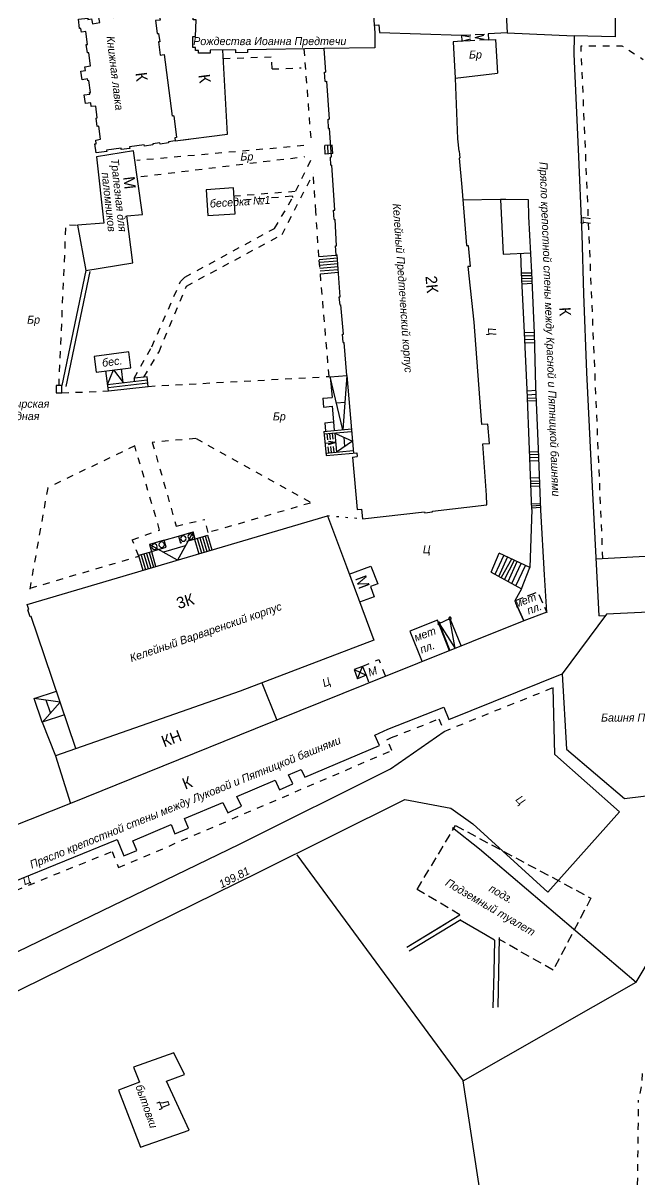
# Model space of a CAD drawing. Header units: metres. Extents: x 2227888 to 2228620, y 529759 to 530801.
# Drawn here: x 2228326.2 to 2228393.7, y 530224.7 to 530351.2 of the extents above; entities that cross this region are included whole.
import ezdxf

# ---------------------------------------------------------------- set-up
doc = ezdxf.new("R2010")
doc.units = ezdxf.units.M
doc.header["$LTSCALE"] = 0.5
for name, pattern in [('189_3', [3, 1.5, -1.5]), ('22', [3, 2, -1]), ('24', [3, 1.5, -1.5]), ('366', [2, 0.5, -1.5]), ('CONTI', [0]), ('L2X1', [3, 2, -1])]:
    doc.linetypes.add(name, pattern=pattern)
for name, color, linetype in [('ЗД_ТОРГОВЫЕ', 252, 'CONTI'), ('КУЛЬТ_РИТУАЛ', 252, 'CONTI'), ('ОГРАЖДЕНИЯ', 252, 'CONTI'), ('СКЛАДСКИЕ', 252, 'CONTI'), ('СООРУЖЕНИЯ', 252, 'CONTI'), ('ТРОТУАРЫ', 252, 'CONTI')]:
    doc.layers.add(name, color=color, linetype=linetype)
doc.layers.add('ИИ_ЗДАНИЯ_СООРУЖЕНИЯ_025', color=7, linetype='Continuous', lineweight=25)
doc.layers.add('ИИ_Ограды_025', color=7, linetype='Continuous', lineweight=25)
doc.styles.add('БМ431', font='', dxfattribs={"height": 0.875})
doc.styles.add('древний курсив', font='', dxfattribs={"height": 0.875})
doc.styles.add('рубленый', font='', dxfattribs={"height": 1})
doc.styles.get('БМ431').set_extended_font_data('Bm431', italic=True)
doc.styles.get('древний курсив').set_extended_font_data('D431', italic=True)
doc.styles.get('рубленый').set_extended_font_data('P131')
doc.linetypes.add('119_3', pattern='A,6,-2,[12,GUGK.shx,S=1,R=0,X=0,Y=0],6,[12,GUGK.shx,S=1,R=180,X=0,Y=0],-2', length=16)
doc.linetypes.add('280', pattern='A,2,[9,GUGK.shx,S=0.25,R=0,X=0,Y=0.5],2,0', length=4)
doc.linetypes.add('474_1', pattern='A,1.5,[4,GUGK.shx,S=1,R=0,X=0,Y=-0.5],-0.5,[5,GUGK.shx,S=0.3,R=45,X=0,Y=0.5],0.001,-0.5,0.5', length=3.001)
doc.linetypes.add('475_1a', pattern='A,2.5,[5,GUGK.shx,S=0.6,R=45,X=0,Y=0],2.5', length=5)
doc.linetypes.add('84a_2', pattern='A,0.001,[5,GUGK.shx,S=0.9,R=225,X=0,Y=0],0.5,[5,GUGK.shx,S=0.4,R=225,X=0,Y=0],0.5', length=1.001)

msp = doc.modelspace()

# ---------------------------------------------------------------- linework, layer by layer
at = {"layer": 'ЗД_ТОРГОВЫЕ', "extrusion": (-2.03036e-17, 5.69296e-17, -1)}
for p, q in [((2228341.66, 530347.71), (2228342.52, 530340.97)), ((2228342.71, 530341), (2228342.52, 530340.97)), ((2228342.71, 530341), (2228343.01, 530338.64)), ((2228343.01, 530338.64), (2228342.83, 530338.62)), ((2228342.83, 530338.62), (2228342.87, 530338.27)), ((2228342.87, 530338.27), (2228344.36, 530338.46))]:
    msp.add_line(p, q, dxfattribs=at)
at = {"layer": 'ЗД_ТОРГОВЫЕ', "elevation": 0, "flags": 128}
for points in [[(2228342.87, 530338.27), (2228342.12, 530338.17), (2228342.13, 530338.05), (2228341.21, 530337.93), (2228341.19, 530338.06), (2228340.4, 530337.95), (2228340.41, 530337.83), (2228339.49, 530337.71), (2228339.48, 530337.83), (2228337.86, 530337.63), (2228337.88, 530337.46), (2228336.96, 530337.34), (2228336.94, 530337.47), (2228335.36, 530337.25), (2228335.38, 530337.11), (2228334.21, 530336.96), (2228334.08, 530337.94), (2228334.23, 530337.96), (2228334.18, 530338.36), (2228334.68, 530338.45), (2228334.49, 530339.87), (2228334.34, 530339.85), (2228334.23, 530340.77), (2228334.34, 530340.78), (2228334.17, 530342.09), (2228333.68, 530342.02), (2228333.63, 530342.43), (2228333.04, 530342.35), (2228332.91, 530343.3), (2228333.51, 530343.37), (2228333.48, 530343.57), (2228333.58, 530343.58), (2228333.42, 530344.87), (2228333.29, 530344.85), (2228333.26, 530345.05), (2228332.67, 530344.97), (2228332.55, 530345.91), (2228333.05, 530345.98), (2228332.99, 530346.39), (2228333.58, 530346.47), (2228333.4, 530347.91), (2228333.25, 530347.89), (2228333.13, 530348.81), (2228333.28, 530348.83), (2228333.1, 530350.25), (2228332.6, 530350.18), (2228332.55, 530350.58), (2228332.4, 530350.56), (2228332.27, 530351.58), (2228333.29, 530351.71), (2228333.31, 530351.56), (2228333.71, 530351.62), (2228333.8, 530351.09), (2228334.61, 530351.23), (2228334.52, 530351.75), (2228334.93, 530351.82), (2228334.85, 530352.32), (2228335.79, 530352.47), (2228335.89, 530351.88), (2228336.08, 530351.91), (2228336.1, 530351.78), (2228337.38, 530352), (2228337.36, 530352.09), (2228337.56, 530352.13), (2228337.46, 530352.72), (2228338.4, 530352.87), (2228338.5, 530352.28), (2228338.9, 530352.35), (2228338.96, 530351.99), (2228339.85, 530352.1), (2228339.78, 530352.6), (2228340.18, 530352.65), (2228340.16, 530352.8), (2228341.18, 530352.93), (2228341.31, 530351.91), (2228341.16, 530351.89), (2228341.21, 530351.49), (2228340.72, 530351.43), (2228340.9, 530350.01), (2228341.05, 530350.03), (2228341.17, 530349.11), (2228341.02, 530349.09), (2228341.2, 530347.65), (2228341.66, 530347.71)], [(2228342.87, 530338.27), (2228348.58, 530339.01), (2228348.09, 530348.21)]]:
    msp.add_lwpolyline(points, dxfattribs=at)
at = {"layer": 'ЗД_ТОРГОВЫЕ', "lineweight": 25, "elevation": 210.29}
msp.add_lwpolyline([(2228333.09, 530324.09), (2228338.23, 530324.96), (2228337.56, 530330.07), (2228339.3, 530330.22), (2228338.29, 530337.18), (2228334.26, 530336.54), (2228335.04, 530329.29), (2228332.17, 530329.05)], close=True, dxfattribs=at)
at = {"layer": 'ИИ_ЗДАНИЯ_СООРУЖЕНИЯ_025', "linetype": '24', "extrusion": (-2.03036e-17, 5.69296e-17, -1)}
for p, q in [((2228353.47, 530346.14), (2228353.38, 530347.44)), ((2228353.47, 530346.14), (2228353.38, 530347.44)), ((2228353.47, 530346.14), (2228356.65, 530346.26)), ((2228357.66, 530298.68), (2228346.48, 530295.45)), ((2228346.48, 530295.45), (2228346.12, 530296.82)), ((2228338.87, 530292.87), (2228338.19, 530294.6)), ((2228326.99, 530289.37), (2228338.87, 530292.87))]:
    msp.add_line(p, q, dxfattribs=at)
at = {"layer": 'ИИ_ЗДАНИЯ_СООРУЖЕНИЯ_025', "extrusion": (-2.03036e-17, 5.69296e-17, -1)}
msp.add_line((2228381.02, 530285.8), (2228380.13, 530287.72), dxfattribs=at)
at = {"layer": 'ИИ_ЗДАНИЯ_СООРУЖЕНИЯ_025', "extrusion": (0.00020846, -0.011163, 0.999938)}
for p, q in [((2228368.21, 530250.12, 0.64), (2228374.02, 530253.66, 0.67)), ((2228368.21, 530250.12, 0.64), (2228372.48, 530252.72, 0.66)), ((2228374.1, 530253.1, 200.8), (2228368.46, 530249.7, 0.63)), ((2228376.8, 530251.48, 0.65), (2228374.04, 530253.08, 0.67)), ((2228377.81, 530250.89, 0.64), (2228376.8, 530251.47, 0.65)), ((2228377.75, 530247.37, 0.6), (2228377.82, 530250.89, 0.64)), ((2228377.75, 530247.37, 0.6), (2228377.82, 530250.89, 0.64)), ((2228378.32, 530251.18, 0.65), (2228378.15, 530243.55, 0.6)), ((2228377.67, 530243.51, 0.56), (2228377.75, 530247.37, 0.6)), ((2228377.67, 530243.51, 0.56), (2228377.75, 530247.37, 0.6))]:
    msp.add_line(p, q, dxfattribs=at)
at = {"layer": 'ИИ_ЗДАНИЯ_СООРУЖЕНИЯ_025', "linetype": '22', "elevation": 0.67}
msp.add_lwpolyline([(2228374.02, 530253.66), (2228369.35, 530256.45), (2228373.52, 530263.43), (2228388.35, 530255.49), (2228384.21, 530247.62), (2228378.29, 530250.99)], dxfattribs=at)
at = {"layer": 'ИИ_ЗДАНИЯ_СООРУЖЕНИЯ_025', "linetype": 'L2X1', "extrusion": (-2.03036e-17, 5.69296e-17, -1)}
msp.add_circle((-2228372.93, 530286.06), 0.139, dxfattribs=at)
at = {"layer": 'ИИ_ЗДАНИЯ_СООРУЖЕНИЯ_025', "extrusion": (-2.03036e-17, 5.69296e-17, -1)}
msp.add_circle((-2228371.73, 530285.52), 0.139, dxfattribs=at)
at = {"layer": 'ИИ_Ограды_025', "extrusion": (-2.03036e-17, 5.69296e-17, -1)}
for p, q in [((2228329.83, 530311.53), (2228329.82, 530310.72)), ((2228330.47, 530311.53), (2228329.83, 530311.53)), ((2228330.46, 530310.72), (2228330.47, 530311.53)), ((2228329.82, 530310.72), (2228330.46, 530310.72))]:
    msp.add_line(p, q, dxfattribs=at)
at = {"layer": 'КУЛЬТ_РИТУАЛ', "extrusion": (1.22465e-16, -2.71926e-32, -1)}
for p, q in [((2228391.01, 530352.57), (2228391, 530349.67)), ((2228391, 530349.67), (2228386.51, 530349.76)), ((2228390.06, 530286.53), (2228385.22, 530280)), ((2228389.84, 530286.3), (2228389.23, 530286.36))]:
    msp.add_line(p, q, dxfattribs=at)
at = {"layer": 'КУЛЬТ_РИТУАЛ', "linetype": '24', "extrusion": (-2.03036e-17, 5.69296e-17, -1)}
msp.add_line((2228356.94, 530348.33), (2228357.74, 530337.89), dxfattribs=at)
at = {"layer": 'КУЛЬТ_РИТУАЛ', "extrusion": (-2.03036e-17, 5.69296e-17, -1)}
for p, q in [((2228359.12, 530348.37), (2228359.32, 530345.79)), ((2228386.49, 530347.74), (2228386.95, 530337.38)), ((2228359.2, 530345.78), (2228359.32, 530345.79)), ((2228359.28, 530344.77), (2228359.2, 530345.78)), ((2228359.28, 530344.77), (2228359.4, 530344.79)), ((2228359.4, 530344.79), (2228359.71, 530340.66)), ((2228373.51, 530345.13), (2228373.76, 530338.5)), ((2228359.6, 530340.65), (2228359.71, 530340.66)), ((2228359.64, 530339.64), (2228359.6, 530340.65)), ((2228359.64, 530339.64), (2228359.76, 530339.65)), ((2228359.96, 530336.52), (2228359.76, 530339.65)), ((2228373.76, 530338.5), (2228373.88, 530337.15)), ((2228360.04, 530337.82), (2228359.22, 530337.77)), ((2228359.28, 530336.84), (2228359.22, 530337.77)), ((2228360.1, 530336.89), (2228359.28, 530336.84)), ((2228359.61, 530336.86), (2228359.55, 530337.79)), ((2228373.95, 530337.15), (2228373.88, 530337.15)), ((2228373.95, 530337.15), (2228374.01, 530336.41)), ((2228359.84, 530336.51), (2228359.96, 530336.52)), ((2228359.88, 530335.62), (2228359.84, 530336.51)), ((2228359.88, 530335.62), (2228360, 530335.63)), ((2228360.32, 530330.7), (2228360, 530335.63)), ((2228374.01, 530336.41), (2228373.95, 530336.4)), ((2228373.95, 530336.4), (2228374.23, 530333.21)), ((2228360.2, 530330.69), (2228360.32, 530330.7)), ((2228360.25, 530329.68), (2228360.2, 530330.69)), ((2228360.25, 530329.68), (2228360.37, 530329.69)), ((2228360.51, 530326.82), (2228360.37, 530329.69)), ((2228360.4, 530326.81), (2228360.51, 530326.82)), ((2228360.49, 530325.81), (2228360.4, 530326.81)), ((2228358.58, 530325.63), (2228360.43, 530325.79)), ((2228358.61, 530325.32), (2228360.62, 530325.49)), ((2228360.43, 530325.79), (2228360.54, 530325.8)), ((2228360.49, 530325.81), (2228360.59, 530325.82)), ((2228360.93, 530321.23), (2228360.59, 530325.82)), ((2228358.64, 530325), (2228360.64, 530325.18)), ((2228358.66, 530324.69), (2228360.66, 530324.86)), ((2228358.69, 530324.37), (2228360.69, 530324.55)), ((2228358.72, 530324.06), (2228360.71, 530324.23)), ((2228375.13, 530324.55), (2228374.89, 530324.53)), ((2228358.75, 530323.74), (2228360.73, 530323.91)), ((2228360.82, 530321.22), (2228360.93, 530321.23)), ((2228360.9, 530320.33), (2228360.82, 530321.22)), ((2228360.9, 530320.33), (2228361, 530320.34)), ((2228361.28, 530317.14), (2228361, 530320.34)), ((2228361.17, 530317.13), (2228361.28, 530317.14)), ((2228361.25, 530316.25), (2228361.17, 530317.13)), ((2228361.25, 530316.25), (2228361.35, 530316.25)), ((2228361.66, 530312.64), (2228361.35, 530316.25)), ((2228359.83, 530312.49), (2228361.66, 530312.64)), ((2228361.66, 530312.64), (2228361.2, 530306.69)), ((2228361.66, 530312.64), (2228362.38, 530304.14)), ((2228359.83, 530312.49), (2228360.03, 530310.23)), ((2228361.2, 530306.69), (2228359.83, 530312.49)), ((2228359.01, 530310.14), (2228360.03, 530310.23)), ((2228359.01, 530310.14), (2228359.09, 530309.18)), ((2228359.09, 530309.18), (2228360.03, 530309.26)), ((2228360.03, 530309.26), (2228360.18, 530307.55)), ((2228361.43, 530309.67), (2228360.52, 530309.59)), ((2228359.24, 530307.47), (2228360.18, 530307.55)), ((2228360.18, 530307.55), (2228360.26, 530306.61)), ((2228359.14, 530306.51), (2228362.15, 530306.78)), ((2228359.14, 530306.51), (2228359.37, 530303.88)), ((2228359.16, 530306.24), (2228362.17, 530306.5)), ((2228359.24, 530307.47), (2228359.32, 530306.53)), ((2228359.75, 530306.29), (2228359.8, 530305.62)), ((2228360.04, 530306.32), (2228360.1, 530305.65)), ((2228360.33, 530306.34), (2228360.51, 530304.25)), ((2228360.33, 530306.34), (2228362.26, 530305.46)), ((2228359.45, 530306.27), (2228359.51, 530305.6)), ((2228362.26, 530305.46), (2228360.51, 530304.25)), ((2228361.3, 530305.9), (2228361.39, 530304.86)), ((2228359.34, 530304.15), (2228362.35, 530304.41)), ((2228359.37, 530303.88), (2228362.72, 530304.17)), ((2228359.58, 530304.83), (2228359.64, 530304.18)), ((2228359.87, 530304.86), (2228359.93, 530304.2)), ((2228360.16, 530304.88), (2228360.22, 530304.23)), ((2228362.28, 530303.71), (2228362.76, 530303.76)), ((2228362.72, 530304.17), (2228362.76, 530303.76)), ((2228382.84, 530298.61), (2228381.87, 530298.56)), ((2228382.85, 530298.4), (2228381.88, 530298.35)), ((2228382.84, 530298.18), (2228381.88, 530298.13)), ((2228345.55, 530294.89), (2228346.02, 530293.31)), ((2228345.84, 530294.98), (2228346.31, 530293.4)), ((2228346.13, 530295.06), (2228346.6, 530293.48)), ((2228346.41, 530295.17), (2228346.88, 530293.57)), ((2228341.65, 530294.63), (2228340.05, 530294.16)), ((2228343.96, 530293.99), (2228341.58, 530293.31)), ((2228344.98, 530294.72), (2228345.44, 530293.14)), ((2228345.26, 530294.81), (2228345.73, 530293.23)), ((2228339.15, 530293), (2228339.61, 530291.42)), ((2228339.44, 530293.09), (2228339.9, 530291.51)), ((2228339.72, 530293.17), (2228340.19, 530291.59)), ((2228340.01, 530293.26), (2228340.48, 530291.68)), ((2228352.34, 530279.02), (2228353.98, 530274.94)), ((2228329.22, 530275.73), (2228328.75, 530277.12))]:
    msp.add_line(p, q, dxfattribs=at)
at = {"layer": 'КУЛЬТ_РИТУАЛ', "linetype": 'L2X1', "extrusion": (-2.03036e-17, 5.69296e-17, -1)}
for p, q in [((2228360.1, 530336.89), (2228360.04, 530337.82)), ((2228343.21, 530295.05), (2228343.44, 530294.28)), ((2228345.04, 530294.75), (2228343.44, 530294.28))]:
    msp.add_line(p, q, dxfattribs=at)
at = {"layer": 'КУЛЬТ_РИТУАЛ', "flags": 128}
for points, elevation in [([(2228364.57, 530351.96), (2228364.7, 530350.1), (2228364.72, 530348.46), (2228359.12, 530348.37), (2228350.78, 530348.25), (2228350.78, 530347.94), (2228349.5, 530347.92), (2228349.5, 530348.23), (2228346.68, 530348.19), (2228346.68, 530347.87), (2228345.4, 530347.86), (2228345.4, 530348.17), (2228345.09, 530348.16), (2228345.09, 530348.47), (2228344.79, 530348.47), (2228344.79, 530349.68), (2228345.1, 530349.68), (2228345.14, 530351.51), (2228344.84, 530351.51), (2228344.81, 530352.72), (2228345.11, 530352.72), (2228345.1, 530353.03), (2228344.74, 530359.63), (2228344.73, 530359.94), (2228344.43, 530359.93), (2228344.4, 530361.14), (2228344.69, 530361.15), (2228344.69, 530363.15), (2228344.39, 530363.16), (2228344.4, 530364.37), (2228344.7, 530364.36), (2228344.7, 530364.67), (2228345.01, 530364.67), (2228345.01, 530364.98), (2228346.29, 530364.95), (2228346.29, 530364.64), (2228349.27, 530364.58), (2228349.28, 530364.94), (2228350.42, 530364.92), (2228350.42, 530364.56), (2228359.9, 530364.44), (2228364.33, 530364.38), (2228364.3, 530362.24), (2228364.31, 530361.07), (2228364.91, 530361.08), (2228364.93, 530359.93), (2228364.33, 530359.93), (2228364.33, 530359.69), (2228364.19, 530353.62)], 0), ([(2228378.9, 530355.62), (2228379.2, 530350.09), (2228377.11, 530349.98), (2228377.14, 530349.33), (2228377.92, 530349.37), (2228378.13, 530345.69)], 0), ([(2228379.2, 530350.09), (2228386.51, 530349.76)], 0), ([(2228374.24, 530349.17), (2228374.24, 530349.17), (2228373.29, 530349.12), (2228373.51, 530345.13), (2228378.13, 530345.69)], 0), ([(2228383.51, 530286.77), (2228383.27, 530290.84), (2228382.87, 530297.91), (2228382.62, 530304.62), (2228382.34, 530311.4), (2228382.16, 530317.24), (2228381.87, 530323.88), (2228381.57, 530330), (2228381.52, 530331.85), (2228379.05, 530331.86), (2228378.47, 530331.87), (2228374.34, 530331.8)], 0), ([(2228377.44, 530291.14), (2228378.31, 530293.19)], 205.83), ([(2228377.89, 530290.89), (2228378.83, 530292.95)], 205.83), ([(2228378.28, 530290.67), (2228379.24, 530292.76)], 205.83), ([(2228379.67, 530292.56), (2228378.54, 530290.53)], 0), ([(2228378.91, 530290.32), (2228379.98, 530292.42)], 205.83), ([(2228379.28, 530290.11), (2228380.28, 530292.29)], 205.83), ([(2228379.69, 530289.88), (2228380.71, 530292.09)], 205.83), ([(2228380.15, 530289.63), (2228381.18, 530291.87)], 205.83), ([(2228380.75, 530289.29), (2228381.66, 530291.65)], 205.83), ([(2228371.73, 530285.52), (2228372.93, 530286.06), (2228374.14, 530283.04)], 0), ([(2228371.73, 530285.52), (2228373.5, 530282.78), (2228372.93, 530286.06)], 0), ([(2228371.73, 530285.52), (2228372.92, 530282.55)], 0)]:
    msp.add_lwpolyline(points, dxfattribs=dict(at, elevation=elevation))
at = {"layer": 'КУЛЬТ_РИТУАЛ', "linetype": '22', "elevation": 0, "flags": 128}
for points in [[(2228374.2, 530349.82), (2228377.11, 530349.98)], [(2228374.2, 530349.82), (2228377.14, 530349.33)], [(2228374.24, 530349.17), (2228377.11, 530349.98)], [(2228377.14, 530349.33), (2228374.24, 530349.17)]]:
    msp.add_lwpolyline(points, dxfattribs=at)
at = {"layer": 'КУЛЬТ_РИТУАЛ', "extrusion": (1.22465e-16, -2.71926e-32, -1), "elevation": 0}
for points in [[(-2228386.51, 530349.76), (-2228386.49, 530347.74), (-2228386.95, 530337.38), (-2228387.34, 530328.04), (-2228387.54, 530321.57), (-2228387.88, 530312.94), (-2228388.33, 530303.28), (-2228389.23, 530286.36)], [(-2228385.22, 530280), (-2228385.67, 530271.79), (-2228392.03, 530266.39), (-2228400.35, 530267.4), (-2228405.9, 530273.66), (-2228405.05, 530281.86), (-2228398.46, 530286.95), (-2228390.06, 530286.53)], [(-2228325.05, 530257.25), (-2228336.52, 530261.91), (-2228337.23, 530260.12), (-2228338.67, 530260.7), (-2228338.24, 530261.77), (-2228342.42, 530263.53), (-2228342.83, 530262.53), (-2228344.32, 530263.14), (-2228343.89, 530264.2), (-2228348.07, 530265.96), (-2228348.61, 530264.83), (-2228350.12, 530265.55), (-2228349.62, 530266.6), (-2228353.8, 530268.37), (-2228354.28, 530267.32), (-2228355.73, 530267.99), (-2228355.27, 530268.98), (-2228356.64, 530269.56), (-2228357.03, 530268.7), (-2228365.23, 530272.16), (-2228364.71, 530273.3), (-2228366.14, 530273.96), (-2228372.24, 530276.37), (-2228372.81, 530275.02), (-2228385.22, 530280)]]:
    msp.add_lwpolyline(points, dxfattribs=at)
at = {"layer": 'КУЛЬТ_РИТУАЛ', "linetype": '24', "flags": 128}
msp.add_lwpolyline([(2228389.66, 530292.6), (2228387.27, 530348.68), (2228391.72, 530348.68), (2228394.06, 530347.19)], dxfattribs=at)
at = {"layer": 'КУЛЬТ_РИТУАЛ', "linetype": '24', "extrusion": (-2.03036e-17, 5.69296e-17, -1), "elevation": 0}
msp.add_lwpolyline([(-2228359.7, 530312.52), (-2228358.58, 530325.63), (-2228358.25, 530330.59), (-2228357.97, 530334.7)], dxfattribs=at)
at = {"layer": 'КУЛЬТ_РИТУАЛ', "extrusion": (-2.03036e-17, 5.69296e-17, -1), "elevation": 0}
for points in [[(-2228374.23, 530333.21), (-2228374.72, 530326.83), (-2228374.93, 530326.85), (-2228375.13, 530324.55)], [(-2228374.89, 530324.53), (-2228375.53, 530318.44), (-2228376.36, 530307.27)], [(-2228362.28, 530303.71), (-2228362.77, 530297.98), (-2228363.26, 530298.02), (-2228363.35, 530296.96), (-2228370.15, 530297.71), (-2228370.16, 530297.63), (-2228371.01, 530297.73), (-2228371, 530297.81), (-2228376.97, 530298.47), (-2228376.94, 530299.56), (-2228376.52, 530305.15), (-2228377.24, 530305.2), (-2228377.08, 530307.32), (-2228376.36, 530307.27)], [(-2228359.3, 530305.22), (-2228360.37, 530305.3), (-2228359.65, 530305.1), (-2228360.37, 530305.3), (-2228359.62, 530305.4)], [(-2228331.99, 530271.83), (-2228328.56, 530281.99), (-2228327.11, 530286.27), (-2228326.99, 530286.23), (-2228326.72, 530287.01), (-2228326.84, 530287.06), (-2228326.66, 530287.6), (-2228359.53, 530297.3), (-2228361.59, 530291.76), (-2228364.58, 530283.69), (-2228349.96, 530278.11)], [(-2228346.41, 530295.15), (-2228345.04, 530294.75), (-2228344.81, 530295.52)], [(-2228340.76, 530291.76), (-2228340.3, 530293.34), (-2228338.86, 530292.93), (-2228339.32, 530291.34)], [(-2228383.51, 530286.77), (-2228381.02, 530285.8), (-2228363.66, 530278.83), (-2228351.61, 530273.99), (-2228331.42, 530265.85), (-2228324.87, 530263.26), (-2228317.9, 530260.48), (-2228312.66, 530258.39), (-2228311.26, 530257.77), (-2228311, 530258.35), (-2228306.47, 530256.54), (-2228305.35, 530256.1), (-2228304.12, 530255.62)], [(-2228330.74, 530275.54), (-2228328.32, 530274.72), (-2228327.44, 530277.31), (-2228329.86, 530278.12)], [(-2228328.31, 530274.7), (-2228330.27, 530276.92), (-2228327.44, 530277.3)], [(-2228349.96, 530278.11), (-2228349.96, 530278.11), (-2228329.75, 530271.05), (-2228331.42, 530265.85)]]:
    msp.add_lwpolyline(points, dxfattribs=at)
at = {"layer": 'КУЛЬТ_РИТУАЛ', "elevation": 0}
for points in [[(2228378.47, 530331.87), (2228374.34, 530331.8)], [(2228378.47, 530331.87), (2228378.73, 530325.9), (2228381.76, 530326.05)], [(2228381.87, 530323.83), (2228380.77, 530323.81)], [(2228380.79, 530323.55), (2228381.89, 530323.55)], [(2228380.8, 530323.24), (2228381.9, 530323.28)], [(2228380.82, 530322.93), (2228381.91, 530322.97)], [(2228381.92, 530322.67), (2228380.83, 530322.61)], [(2228382.15, 530317.32), (2228381.1, 530317.31)], [(2228381.12, 530316.96), (2228382.17, 530317)], [(2228381.14, 530316.57), (2228382.18, 530316.6)], [(2228382.19, 530316.19), (2228381.15, 530316.15)], [(2228382.35, 530310.97), (2228381.39, 530310.92)], [(2228381.41, 530310.53), (2228382.37, 530310.57)], [(2228381.43, 530310.14), (2228382.39, 530310.19)], [(2228382.4, 530309.85), (2228381.44, 530309.81)], [(2228382.63, 530304.29), (2228381.71, 530304.24)], [(2228382.64, 530303.99), (2228381.72, 530303.94)], [(2228382.65, 530303.67), (2228381.73, 530303.63)], [(2228382.67, 530303.3), (2228381.74, 530303.27)], [(2228381.79, 530301.44), (2228382.74, 530301.48)], [(2228381.8, 530301.06), (2228382.75, 530301.1)], [(2228381.81, 530300.81), (2228382.76, 530300.84)], [(2228382.77, 530300.53), (2228381.82, 530300.5)]]:
    msp.add_lwpolyline(points, dxfattribs=at)
at = {"layer": 'КУЛЬТ_РИТУАЛ', "linetype": '280', "extrusion": (-2.03036e-17, 5.69296e-17, -1), "elevation": 0}
msp.add_lwpolyline([(-2228381.9, 530297.96), (-2228381.9, 530297.96), (-2228381.9, 530297.96), (-2228381.38, 530311.11), (-2228381.1, 530317.31), (-2228380.77, 530323.89), (-2228380.67, 530326)], dxfattribs=at)
at = {"layer": 'КУЛЬТ_РИТУАЛ', "linetype": '280'}
for points, elevation in [([(2228381.9, 530297.96), (2228381.66, 530291.65), (2228378.31, 530293.19)], 0), ([(2228377.44, 530291.14), (2228380.75, 530289.29), (2228380.02, 530287.98), (2228381.02, 530285.8)], 205.83)]:
    msp.add_lwpolyline(points, dxfattribs=dict(at, elevation=elevation))
at = {"layer": 'КУЛЬТ_РИТУАЛ', "extrusion": (-2.03036e-17, 5.69296e-17, -1), "elevation": 0}
msp.add_lwpolyline([(-2228341.65, 530294.63), (-2228343.21, 530295.05), (-2228344.81, 530295.52), (-2228343.1, 530292.45), (-2228340.05, 530294.16), (-2228340.28, 530293.39), (-2228341.87, 530293.86)], close=True, dxfattribs=at)
at = {"layer": 'КУЛЬТ_РИТУАЛ', "flags": 128}
msp.add_lwpolyline([(2228361.9, 530290.91), (2228364.27, 530291.79), (2228365.02, 530289.85), (2228364.22, 530289.55), (2228364.63, 530288.44), (2228363.04, 530287.85)], dxfattribs=at)
at = {"layer": 'КУЛЬТ_РИТУАЛ', "linetype": '24', "extrusion": (1.22465e-16, -2.71926e-32, -1), "elevation": 0}
msp.add_lwpolyline([(-2228325.42, 530256.33), (-2228335.96, 530260.6), (-2228336.67, 530258.82), (-2228336.67, 530258.82), (-2228336.67, 530258.82), (-2228336.67, 530258.82), (-2228336.67, 530258.82), (-2228336.67, 530258.82), (-2228336.67, 530258.82), (-2228336.67, 530258.82), (-2228336.67, 530258.82), (-2228336.67, 530258.82), (-2228336.67, 530258.82), (-2228366.57, 530271.64), (-2228366.57, 530271.64), (-2228366.57, 530271.64), (-2228366.57, 530271.64), (-2228366.57, 530271.64), (-2228366.03, 530272.81), (-2228366.53, 530273.04), (-2228371.7, 530275.08), (-2228372.28, 530273.72), (-2228384.23, 530278.52)], dxfattribs=at)
at = {"layer": 'КУЛЬТ_РИТУАЛ'}
msp.add_polyline3d([(2228364.64, 530350.94, 0), (2228365.15, 530350.97, 0), (2228365.2, 530350.11, 0), (2228365.2, 530350.11, 0), (2228374.2, 530349.82, 0), (2228374.24, 530349.17, 0)], dxfattribs=at)
at = {"layer": 'КУЛЬТ_РИТУАЛ', "extrusion": (-2.03036e-17, 5.69296e-17, -1)}
for centre in [(-2228343.75, 530294.8), (-2228344.55, 530295.02), (-2228340.59, 530293.91), (-2228341.38, 530294.13)]:
    msp.add_circle(centre, 0.3, dxfattribs=at)
at = {"layer": 'ОГРАЖДЕНИЯ', "linetype": '475_1a', "flags": 128}
for points, elevation in [([(2228333.09, 530324.09), (2228330.47, 530311.53)], 210.29), ([(2228328.32, 530274.72), (2228329.75, 530271.05)], 0)]:
    msp.add_lwpolyline(points, dxfattribs=dict(at, elevation=elevation))
at = {"layer": 'ОГРАЖДЕНИЯ', "linetype": 'ByBlock', "elevation": 210.29, "flags": 128}
msp.add_lwpolyline([(2228333.53, 530324), (2228330.91, 530311.44)], dxfattribs=at)
at = {"layer": 'ОГРАЖДЕНИЯ', "linetype": '474_1', "flags": 128}
for points in [[(2228373.21, 530263.2), (2228376.17, 530260.88), (2228393.29, 530246.3), (2228408.57, 530271.86), (2228409.87, 530293.67)], [(2228409.87, 530293.67), (2228388.9, 530292.56)], [(2228374.36, 530235.5), (2228393.29, 530246.3), (2228393.29, 530246.3)], [(2228380.58, 530188.22), (2228381.5, 530188.91), (2228374.36, 530235.5)]]:
    msp.add_lwpolyline(points, dxfattribs=at)
at = {"layer": 'ОГРАЖДЕНИЯ', "linetype": '474_1', "elevation": 0, "flags": 128}
msp.add_lwpolyline([(2228356.16, 530260.23), (2228374.36, 530235.5)], dxfattribs=at)
at = {"layer": 'СКЛАДСКИЕ', "extrusion": (-2.03036e-17, 5.69296e-17, -1)}
msp.add_line((2228337.17, 530311.84), (2228336.98, 530313.34), dxfattribs=at)
at = {"layer": 'СКЛАДСКИЕ', "extrusion": (-2.03036e-17, 5.69296e-17, -1), "elevation": 0}
for points in [[(-2228346.24, 530332.94), (-2228346.42, 530330.13), (-2228349.43, 530330.32), (-2228349.25, 530333.13)], [(-2228334.21, 530312.98), (-2228338.01, 530313.47), (-2228337.79, 530315.2), (-2228333.98, 530314.7)]]:
    msp.add_lwpolyline(points, close=True, dxfattribs=at)
msp.add_lwpolyline([(-2228335.46, 530311.64), (-2228336.11, 530313.23), (-2228337.17, 530311.86)], dxfattribs=at)
at = {"layer": 'СКЛАДСКИЕ', "elevation": 197.09, "flags": 128}
msp.add_lwpolyline([(2228339.05, 530228.27), (2228344.4, 530230.13), (2228341.91, 530235.47), (2228343.87, 530236.22), (2228342.72, 530238.59), (2228338.29, 530237.02), (2228338.94, 530235.36), (2228336.66, 530234.49), (2228339.05, 530228.27)], dxfattribs=at)
at = {"layer": 'СООРУЖЕНИЯ', "extrusion": (-2.03036e-17, 5.69296e-17, -1)}
for p, q in [((2228362.43, 530280.47, 205.83), (2228362.82, 530279.47, 205.83)), ((2228363.34, 530280.83, 205.83), (2228363.74, 530279.85, 205.83))]:
    msp.add_line(p, q, dxfattribs=at)
at = {"layer": 'СООРУЖЕНИЯ', "linetype": '22', "elevation": 205.83, "flags": 128}
msp.add_lwpolyline([(2228380.02, 530287.98), (2228382.54, 530288.96), (2228383.52, 530286.73)], dxfattribs=at)
at = {"layer": 'СООРУЖЕНИЯ', "extrusion": (-2.03036e-17, 5.69296e-17, -1), "elevation": 0}
msp.add_lwpolyline([(-2228372.88, 530282.54), (-2228371.55, 530285.86), (-2228368.54, 530284.66), (-2228369.87, 530281.33)], dxfattribs=at)
at = {"layer": 'СООРУЖЕНИЯ', "linetype": '24', "elevation": 205.83, "flags": 128}
for points in [[(2228363.41, 530280.86), (2228365.13, 530281.58), (2228365.88, 530279.72)], [(2228363.74, 530279.85), (2228364.08, 530279)]]:
    msp.add_lwpolyline(points, dxfattribs=at)
at = {"layer": 'СООРУЖЕНИЯ', "extrusion": (-2.03036e-17, 5.69296e-17, -1), "elevation": -205.83}
msp.add_lwpolyline([(-2228362.43, 530280.47), (-2228363.74, 530279.85), (-2228362.82, 530279.47), (-2228363.34, 530280.83)], close=True, dxfattribs=at)
at = {"layer": 'ТРОТУАРЫ', "linetype": '24', "extrusion": (-2.03036e-17, 5.69296e-17, -1)}
msp.add_line((2228353.38, 530347.44), (2228348.2, 530347.24), dxfattribs=at)
at = {"layer": 'ТРОТУАРЫ', "extrusion": (-2.03036e-17, 5.69296e-17, -1)}
for p, q in [((2228335.55, 530310.95), (2228335.27, 530313.12)), ((2228335.46, 530311.64), (2228339.8, 530312.15)), ((2228335.51, 530311.3), (2228339.86, 530311.81)), ((2228335.55, 530310.95), (2228339.91, 530311.44)), ((2228339.8, 530312.49), (2228338.36, 530312.33)), ((2228338.36, 530312.33), (2228338.38, 530311.98)), ((2228339.91, 530311.44), (2228339.8, 530312.49))]:
    msp.add_line(p, q, dxfattribs=at)
at = {"layer": 'ТРОТУАРЫ', "linetype": '189_3'}
for points, elevation in [([(2228356.94, 530337.76), (2228338.68, 530336.13)], 0), ([(2228339.1, 530334.37), (2228357.04, 530336.56)], 210.14), ([(2228357.67, 530336.13), (2228355.99, 530332.73), (2228349.4, 530332.24)], 0), ([(2228339.44, 530312.45), (2228341.09, 530315.21), (2228341.09, 530315.21), (2228341.09, 530315.21), (2228344.1, 530322.41), (2228344.1, 530322.41), (2228344.1, 530322.41), (2228344.1, 530322.41), (2228344.1, 530322.41), (2228344.1, 530322.41), (2228354.55, 530328.03), (2228354.55, 530328.03), (2228354.55, 530328.03), (2228354.55, 530328.03), (2228354.55, 530328.03), (2228354.55, 530328.03), (2228357.97, 530334.7), (2228357.97, 530334.7)], 208.71), ([(2228393.97, 530236.3), (2228393.85, 530234.86), (2228393.57, 530233.39)], 197.15), ([(2228393.27, 530209.16), (2228393.57, 530233.39)], 0.02)]:
    msp.add_lwpolyline(points, dxfattribs=dict(at, elevation=elevation))
for points in [[(2228338.36, 530312.33), (2228340.31, 530315.77), (2228340.31, 530315.77), (2228340.31, 530315.77), (2228343.44, 530322.9), (2228343.44, 530322.9), (2228343.93, 530323.38), (2228343.93, 530323.38), (2228343.93, 530323.38), (2228353.73, 530328.71), (2228353.73, 530328.71), (2228353.73, 530328.71), (2228353.73, 530328.71), (2228353.73, 530328.71), (2228353.73, 530328.71), (2228355.72, 530332.07)], [(2228355.72, 530332.07), (2228355.72, 530332.17), (2228355.65, 530332.22), (2228349.34, 530331.72)]]:
    msp.add_lwpolyline(points, dxfattribs=at)
at = {"layer": 'ТРОТУАРЫ', "linetype": '189_3', "elevation": 0, "flags": 128}
for points in [[(2228330.15, 530311.53), (2228330.92, 530329.13), (2228332.17, 530329.05)], [(2228339.91, 530311.44), (2228359.7, 530312.52)], [(2228330.46, 530310.72), (2228335.55, 530310.95)]]:
    msp.add_lwpolyline(points, dxfattribs=at)
at = {"layer": 'ТРОТУАРЫ', "linetype": '189_3', "extrusion": (-2.03036e-17, 5.69296e-17, -1), "elevation": 0}
for points in [[(-2228357.62, 530298.77), (-2228357.62, 530298.77), (-2228345.13, 530305.74), (-2228340.35, 530305.32), (-2228342.97, 530296.17), (-2228346.11, 530296.89)], [(-2228338.17, 530294.65), (-2228341.16, 530295.73), (-2228338.43, 530304.94), (-2228328.91, 530300.35), (-2228328.91, 530300.35), (-2228326.94, 530289.27)]]:
    msp.add_lwpolyline(points, dxfattribs=at)
at = {"layer": 'ТРОТУАРЫ', "linetype": '366', "elevation": 206.11, "flags": 128}
msp.add_lwpolyline([(2228359.51, 530297.32), (2228363.36, 530296.97)], dxfattribs=at)
at = {"layer": 'ТРОТУАРЫ', "flags": 128}
for points in [[(2228314.18, 530239.75), (2228352.02, 530258.33), (2228368, 530266.27), (2228373.01, 530265.34), (2228375.43, 530263.61), (2228383.65, 530256.13), (2228391.46, 530264.91), (2228384.39, 530271.2), (2228384.23, 530278.52)], [(2228312.65, 530243.18), (2228309.73, 530249.65), (2228319.04, 530253.26), (2228320.57, 530249.37), (2228323.27, 530248.51), (2228349.88, 530261.38), (2228366.43, 530269.61), (2228372.28, 530273.72)]]:
    msp.add_lwpolyline(points, dxfattribs=at)

# ---------------------------------------------------------------- texts
at = {"layer": 'ЗД_ТОРГОВЫЕ'}
for s, height, rotation, style, p in [('Книжная лавка', 0.875, 277.0058, 'БМ431', (2228335.34, 530349.68)), ('К', 1.25, 277.3003, 'рубленый', (2228338.51, 530345.7)), ('К', 1.25, 277.3003, 'рубленый', (2228345.41, 530345.49)), ('Трапезная для', 0.875, 276.4436, 'БМ431', (2228335.8, 530336.28)), ('паломников', 0.875, 276.4436, 'БМ431', (2228334.8, 530334.78)), ('М', 1.25, 276.5919, 'рубленый', (2228337.17, 530334.32)), ('Подземный туалет', 0.875, 329.6877, 'БМ431', (2228372.34, 530256.93)), ('подз.', 0.875, 329.6877, 'БМ431', (2228377.1, 530256.29))]:
    msp.add_text(s, height=height, rotation=rotation, dxfattribs=dict(at, style=style)).set_placement(p)
at = {"layer": 'КУЛЬТ_РИТУАЛ', "linetype": '189_3'}
for s, height, rotation, style, p in [('Прясло крепостной стены между Красной и Пятницкой башнями', 0.875, 272.1842, 'БМ431', (2228382.72, 530335.96)), ('К', 1.25, 273.2448, 'рубленый', (2228384.89, 530320.07)), ('М', 1.25, 290.3702, 'рубленый', (2228362.53, 530290.48)), ('3К', 1.25, 17.3014, 'рубленый', (2228343.23, 530287.08)), ('Келейный Варваренский корпус', 0.875, 19.1162, 'БМ431', (2228338.07, 530281.29)), ('КН', 1.25, 20.7049, 'рубленый', (2228341.65, 530271.97))]:
    msp.add_text(s, height=height, rotation=rotation, dxfattribs=dict(at, style=style)).set_placement(p)
at = {"layer": 'КУЛЬТ_РИТУАЛ', "linetype": '119_3', "style": 'БМ431'}
for rotation, p in [(272.6732, (2228387.42, 530329.99)), (21.7566, (2228326.38, 530256.89))]:
    msp.add_text('Ц', height=0.875, rotation=rotation, dxfattribs=at).set_placement(p)
at = {"layer": 'КУЛЬТ_РИТУАЛ', "style": 'БМ431'}
for s, p in [('Монастырская', (2228320.69, 530309.1)), ('проходная', (2228322.26, 530307.75)), ('Башня Пятницкая', (2228389.46, 530274.79))]:
    msp.add_text(s, height=0.875, dxfattribs=at).set_placement(p)
at = {"layer": 'КУЛЬТ_РИТУАЛ', "linetype": '22'}
for s, height, rotation, style, p in [('Прясло крепостной стены между Луковой и Пятницкой башнями', 0.875, 22.0182, 'БМ431', (2228327.17, 530258.71)), ('К', 1.25, 21.6974, 'рубленый', (2228343.95, 530267.34))]:
    msp.add_text(s, height=height, rotation=rotation, dxfattribs=dict(at, style=style)).set_placement(p)
at = {"layer": 'ОГРАЖДЕНИЯ', "linetype": '475_1a', "style": 'БМ431'}
for s, rotation, p in [('беседка №1', 3.6697, (2228346.68, 530330.98)), ('бес.', 7.4182, (2228334.92, 530313.57))]:
    msp.add_text(s, height=0.875, rotation=rotation, dxfattribs=at).set_placement(p)
at = {"layer": 'СКЛАДСКИЕ'}
for s, height, rotation, style, p in [('бытовки', 0.875, 289.371, 'БМ431', (2228338.5, 530234.92)), ('Д', 1, 290.9547, 'рубленый', (2228341.07, 530233.23))]:
    msp.add_text(s, height=height, rotation=rotation, dxfattribs=dict(at, style=style)).set_placement(p)
at = {"layer": 'СООРУЖЕНИЯ', "linetype": '366', "style": 'БМ431'}
for s, p in [('мет', (2228380.18, 530287.24)), ('пл.', (2228381.54, 530286.49)), ('мет', (2228369.2, 530283.54)), ('пл.', (2228369.83, 530282.23))]:
    msp.add_text(s, height=0.875, rotation=20.2395, dxfattribs=at).set_placement(p)
at = {"layer": 'СООРУЖЕНИЯ', "linetype": '24', "style": 'БМ431'}
msp.add_text('М', height=0.875, rotation=19.3797, dxfattribs=at).set_placement((2228364.14, 530279.71))
at = {"layer": 'ТРОТУАРЫ', "linetype": '280', "style": 'БМ431'}
for s, p in [('Рождества Иоанна Предтечи', (2228344.83, 530348.75)), ('Рождества Иоанна Предтечи', (2228344.83, 530348.75)), ('Бр', (2228375.01, 530347.28))]:
    msp.add_text(s, height=0.875, dxfattribs=at).set_placement(p)
at = {"layer": 'ТРОТУАРЫ', "linetype": '84a_2', "style": 'БМ431'}
for s, p in [('Бр', (2228350, 530336.13)), ('Бр', (2228326.66, 530318.29)), ('Бр', (2228353.55, 530307.72)), ('Ц', (2228369.96, 530293.2))]:
    msp.add_text(s, height=0.875, dxfattribs=at).set_placement(p)
at = {"layer": 'ТРОТУАРЫ', "linetype": '280'}
for s, height, rotation, style, p in [('Келейный Предтеченский корпус', 0.875, 274.0807, 'БМ431', (2228366.66, 530331.4)), ('Келейный Предтеченский корпус', 0.875, 274.0807, 'БМ431', (2228366.66, 530331.4)), ('2К', 1.25, 275.093, 'рубленый', (2228370.24, 530323.48)), ('2К', 1.25, 275.093, 'рубленый', (2228370.24, 530323.48))]:
    msp.add_text(s, height=height, rotation=rotation, dxfattribs=dict(at, style=style)).set_placement(p)
at = {"layer": 'ТРОТУАРЫ', "linetype": '84a_2', "style": 'БМ431'}
for rotation, p in [(275.3712, (2228377.07, 530317.81)), (21.9361, (2228359.17, 530278.54)), (314.5553, (2228380.04, 530266.19))]:
    msp.add_text('Ц', height=0.875, rotation=rotation, dxfattribs=at).set_placement(p)
at = {"layer": 'ТРОТУАРЫ', "linetype": '24', "style": 'древний курсив'}
msp.add_text('199,81', height=0.875, rotation=26.9934, dxfattribs=at).set_placement((2228347.92, 530256.55))

doc.saveas('drawing.dxf')
